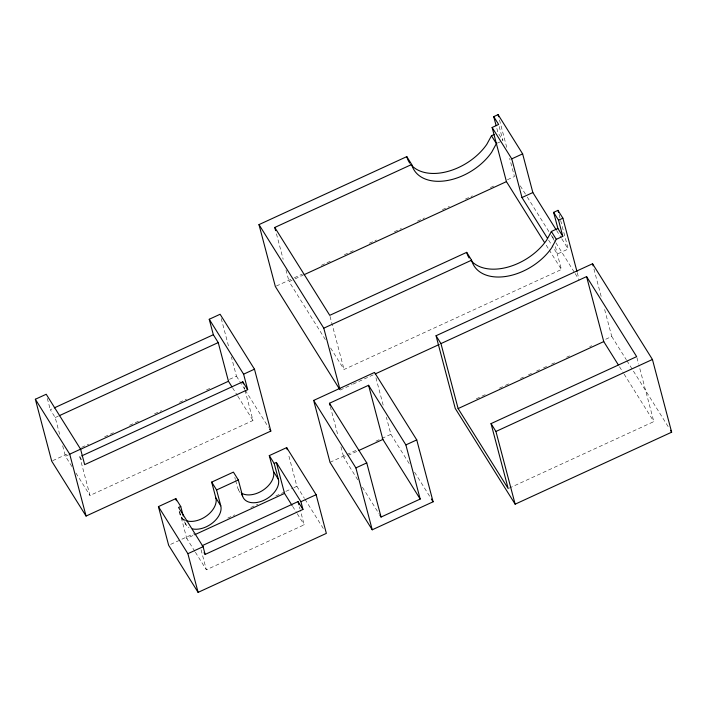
<?xml version="1.0" encoding="UTF-8"?>
<svg xmlns="http://www.w3.org/2000/svg" width="707" height="707" viewBox="0 0 707 707"><rect width="100%" height="100%" fill="white"/><g stroke="black" fill="none" stroke-linecap="round" stroke-linejoin="round"><path stroke-width="0.53" stroke-dasharray="3.54 2.65" d="M497.313 143.168L501.042 141.453M276.34 286.043L293.343 278.222M294.342 277.754L302.349 274.077M321.358 265.337L330.363 261.192M344.362 254.75L353.367 250.605M369.372 243.243L376.38 240.027M394.382 231.746L401.39 228.52M417.395 221.158L424.394 217.933M442.405 209.652L449.405 206.435M465.418 199.074L472.417 195.848M490.428 187.567L494.423 185.729M507.432 179.746L514.431 176.52L509.641 158.386M325.335 339.572L289.075 281.616L294.077 279.309M295.084 278.85L303.091 275.164M59.635 434.292L55.217 417.563L50.303 409.724L53.308 408.337M55.217 417.563L58.213 416.184M52.698 460.672L66.679 454.248M81.659 447.354L88.649 444.137M104.636 436.785L113.624 432.657M129.602 425.305L138.59 421.169M154.568 413.816L161.558 410.608M179.534 402.336L186.524 399.119M206.497 389.928L211.49 387.639M229.466 379.367L236.456 376.151L231.383 356.947M71.867 466.523L65.433 456.245L68.438 454.866M244.993 390.176L253 420.488L89.983 495.474L79.758 456.793L81.765 455.874M559.087 214.53L568.198 249.032L557.328 254.034L552.114 245.7M330.602 347.985L344.053 369.487L561.42 269.5L554.889 244.799M340.138 390.07L352.148 384.546M353.147 384.087L373.155 374.878M330.019 462.316L345.979 454.972M346.978 454.513L356.955 449.926M375.912 441.203L380.896 438.906M381.895 438.446L390.874 434.319L386.367 417.245M357.742 479.788L343.752 457.42L357.795 450.96M476.324 398.775L487.362 393.693M499.398 388.161L504.409 385.854M505.417 385.386L510.427 383.079M520.467 378.466L523.472 377.087M528.491 374.772L531.496 373.393M536.516 371.087L539.521 369.699M543.542 367.852L546.546 366.473M551.566 364.158L554.571 362.779M566.607 357.238L569.621 355.86M589.682 346.624L591.688 345.705M605.74 339.245L611.758 336.479L604.238 308.022M170.652 544.372L193.7 533.767M227.76 518.098L234.777 514.873M250.808 507.502L257.816 504.277M275.854 495.978L284.868 491.833M285.867 491.374L292.884 488.148M293.882 487.689L296.896 486.301L288.332 453.894M194.814 551.327L186.728 538.398L193.718 535.19M195.397 552.247L206.364 569.789L304.178 524.797L300.281 510.03M509.19 488.139L653.825 421.611L638.907 365.148M556.612 230.509L561.243 237.923M561.826 238.842L568.198 249.032M520.272 185.853L526.697 196.113M527.281 197.05L550.629 234.37M551.213 235.298L555.304 241.829M555.888 242.766L574.57 272.619M575.153 273.556L579.236 280.087M611.758 336.479L626.296 359.704M626.87 360.641L668.742 427.549M548.641 240.141L551.531 244.772M546.211 245.196L548.552 248.935M549.136 249.871L561.42 269.5M619.473 366.712L623.547 373.225M624.131 374.153L653.825 421.611M390.874 434.319L409.388 463.898M414.594 472.214L430.21 497.171M362.408 487.238L379.314 514.254M236.456 376.151L244.613 389.186M245.196 390.114L268.492 427.346M296.896 486.301L304.399 498.302M304.982 499.222L323.461 528.765M232.55 387.798L237.225 395.275M237.808 396.203L253 420.488M292.627 506.336L296.675 512.796M297.249 513.715L304.178 524.797M235.652 480.574L237.605 487.98L239.249 490.596M240.186 492.744L239.09 491.003A19.964 12.859 -32 0 1 237.605 487.98M179.171 511.302L180.011 514.475L184.916 522.314A19.964 12.859 -32 0 0 189.008 527.599M181.496 517.497L186.401 525.336M79.758 456.793L81.941 460.284M75.958 473.063L89.983 495.474M636.945 357.698L638.633 364.087M593.933 269.022L601.171 296.427M577.266 272.619L578.671 277.948M552.724 236.598L553.811 240.698M499.496 119.969L506.822 147.71M499.177 126.491L502.907 140.596L497.993 132.748L496.668 127.711M375.938 377.768L383.265 405.509M330.028 316.4L344.053 369.487M330.284 406.454L338.14 436.192M340.942 446.806L343.752 457.42M276.446 233.831L283.18 259.31M285.982 269.933L289.075 281.616M299.441 506.857L299.998 508.969M244.162 387.038L244.719 389.124M221.238 318.53L229.13 348.41M234.812 477.402L235.378 479.523M201.071 549.746L206.364 569.789M184.076 519.15L184.642 521.262M179.684 511.727L186.728 538.398M62.676 445.79L65.433 456.245M47.307 398.377L50.303 409.724M184.094 519.751A19.964 12.859 -32 0 1 180.011 514.475"/><path stroke-width="1.06" d="M494.273 134.463L491.471 135.753L486.787 144.369A48.394 31.17 -32 0 1 411.032 164.74M576.983 271.55L562.887 218.198L557.982 210.35L553.634 212.356L557.885 228.467L551.372 231.472L546.679 240.088A48.394 31.17 -32 0 1 470.924 260.459M553.634 212.356L558.539 220.195L562.799 236.315L556.276 239.32L551.593 247.936A48.394 31.17 -32 0 1 505.982 276.437A48.394 31.17 -32 0 1 471.596 260.194L466.691 252.346L329.754 315.331L274.767 227.46L411.704 164.475A48.394 31.17 -32 0 0 446.09 180.718A48.394 31.17 -32 0 0 491.692 152.217L496.385 143.601L491.471 135.753M339.554 389.133L275.341 286.503L258.983 224.614L406.79 156.627L411.704 164.475M496.128 125.696L493.733 116.637L498.082 114.631L522.632 153.861L532.848 192.543L556.029 229.589M544.452 242.395L506.433 181.628L492.125 127.481L498.647 124.476L493.733 116.637M547.474 238.286L521.978 197.545L511.762 158.863L522.632 153.861M304.098 274.705L506.433 181.628M35.35 399.252L46.22 394.25L80.58 449.166L84.672 464.64L247.689 389.654L243.606 374.18L209.237 319.264L220.107 314.262L254.476 369.187L270.825 431.076L86.068 516.057L51.699 461.132L35.35 399.252L69.719 454.168L86.068 516.057M54.306 407.877L213.328 334.738L209.237 319.264M521.978 197.545L532.848 192.543M59.22 415.725L218.233 342.577L213.328 334.738M339.864 389L323.788 328.181L471.596 260.194M558.539 220.195L562.887 218.198M69.719 454.168L80.58 449.166M243.606 374.18L254.476 369.187M80.439 449.343L228.458 381.259L218.233 342.577M81.765 455.874L242.784 381.807L247.689 389.654M436.042 335.745L592.546 263.755L652.437 359.474L671.65 432.198L515.147 504.179L455.255 408.46L436.042 335.745L440.956 343.593L458.118 408.575L508.2 488.599L491.029 423.617L636.662 356.628L586.58 276.605L440.956 343.593M313.661 400.427L374.524 372.43L416.75 439.904L433.099 501.793L372.236 529.79L330.019 462.316L313.661 400.427L355.886 467.901L372.236 529.79M375.152 373.959L439.18 344.512M330.001 405.394L329.444 403.273L368.568 385.28L405.88 444.906L420.188 499.054L381.064 517.056L379.898 515.191M241.423 494.078L242.519 495.819A19.964 12.859 -32 0 0 263.826 500.335A19.964 12.859 -32 0 0 278.381 479.328L273.476 471.481L269.287 455.617L286.671 447.619L316.126 494.697L326.351 533.378L198.101 592.369L168.646 545.291L158.43 506.61L175.822 498.612L180.727 506.459L183.246 515.977M192.551 528.924A19.964 12.859 -32 0 0 212.825 522.703A19.964 12.859 -32 0 0 220.778 505.823L215.874 497.975L211.685 482.112L233.416 472.117L238.33 479.965L242.519 495.819M180.727 506.459L178.553 507.458L203.103 546.688L205.145 554.421L302.958 509.429L300.917 501.696L276.366 462.466L274.192 463.465L278.381 479.328M220.778 505.823L216.589 489.96L238.33 479.965M358.794 450.5L382.876 439.427L368.568 385.28M458.118 408.575L603.751 341.587L586.58 276.605M194.717 534.731L284.541 493.406L276.366 462.466M355.886 467.901L366.756 462.899L329.444 403.273M405.88 444.906L416.75 439.904M202.229 545.663L298.045 501.59L302.958 509.429M198.101 592.369L187.885 553.687L203.103 546.688M300.917 501.696L316.126 494.697M515.147 504.179L495.934 431.464L652.437 359.474M557.885 228.467L562.799 236.315M492.125 127.481L511.762 158.863M551.372 231.472L556.276 239.32M670.483 430.333L671.65 432.198M603.751 341.587L618.307 364.847M491.029 423.617L495.934 431.464M431.358 499.018L433.099 501.793M258.983 224.614L323.788 328.181M382.876 439.427L420.188 499.054M269.659 429.211L270.825 431.076M228.458 381.259L231.958 386.862M269.287 455.617L274.192 463.465M284.541 493.406L292.053 505.408M211.685 482.112L216.589 489.96M204.058 552.68L205.145 554.421M158.43 506.61L187.885 553.687M592.546 263.755L593.102 265.867M557.982 210.35L558.53 212.445M498.082 114.631L498.647 116.77M366.756 462.899L381.064 517.056M274.767 227.46L275.606 230.65M286.671 447.619L287.228 449.714M298.045 501.59L298.884 504.754M242.784 381.807L243.332 383.901M175.822 498.612L176.379 500.724M409.786 163.14A48.394 31.17 -32 0 1 406.79 156.627M469.121 258.002A48.394 31.17 -32 0 1 466.691 252.346M215.874 497.975A19.964 12.859 -32 0 1 206.895 515.659A19.964 12.859 -32 0 1 185.764 520.538M273.476 471.481A19.964 12.859 -32 0 1 263.437 489.924A19.964 12.859 -32 0 1 241.697 493.256"/></g></svg>
